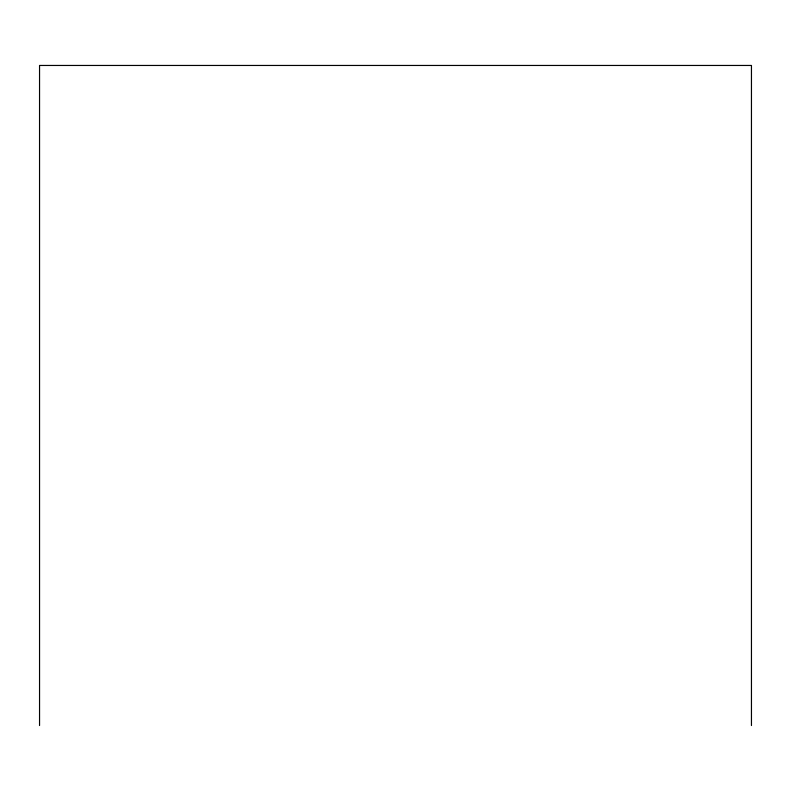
<?xml version="1.0" encoding="UTF-8"?>
<svg xmlns="http://www.w3.org/2000/svg" width="791" height="791" viewBox="0 0 791 791"><rect width="100%" height="100%" fill="white"/><g stroke="black" fill="none" stroke-linecap="round" stroke-linejoin="round"><path stroke-width="1.19" d="M751.45 725.545L751.45 65.455L39.55 65.455L39.55 725.545"/></g></svg>
